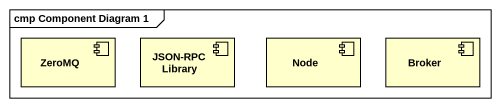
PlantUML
@startuml
mainframe cmp Component Diagram 1
component ZeroMQ
component "JSON-RPC Library" as JSON_RPC_Library
component "Node" as Node_
component Broker
@enduml
